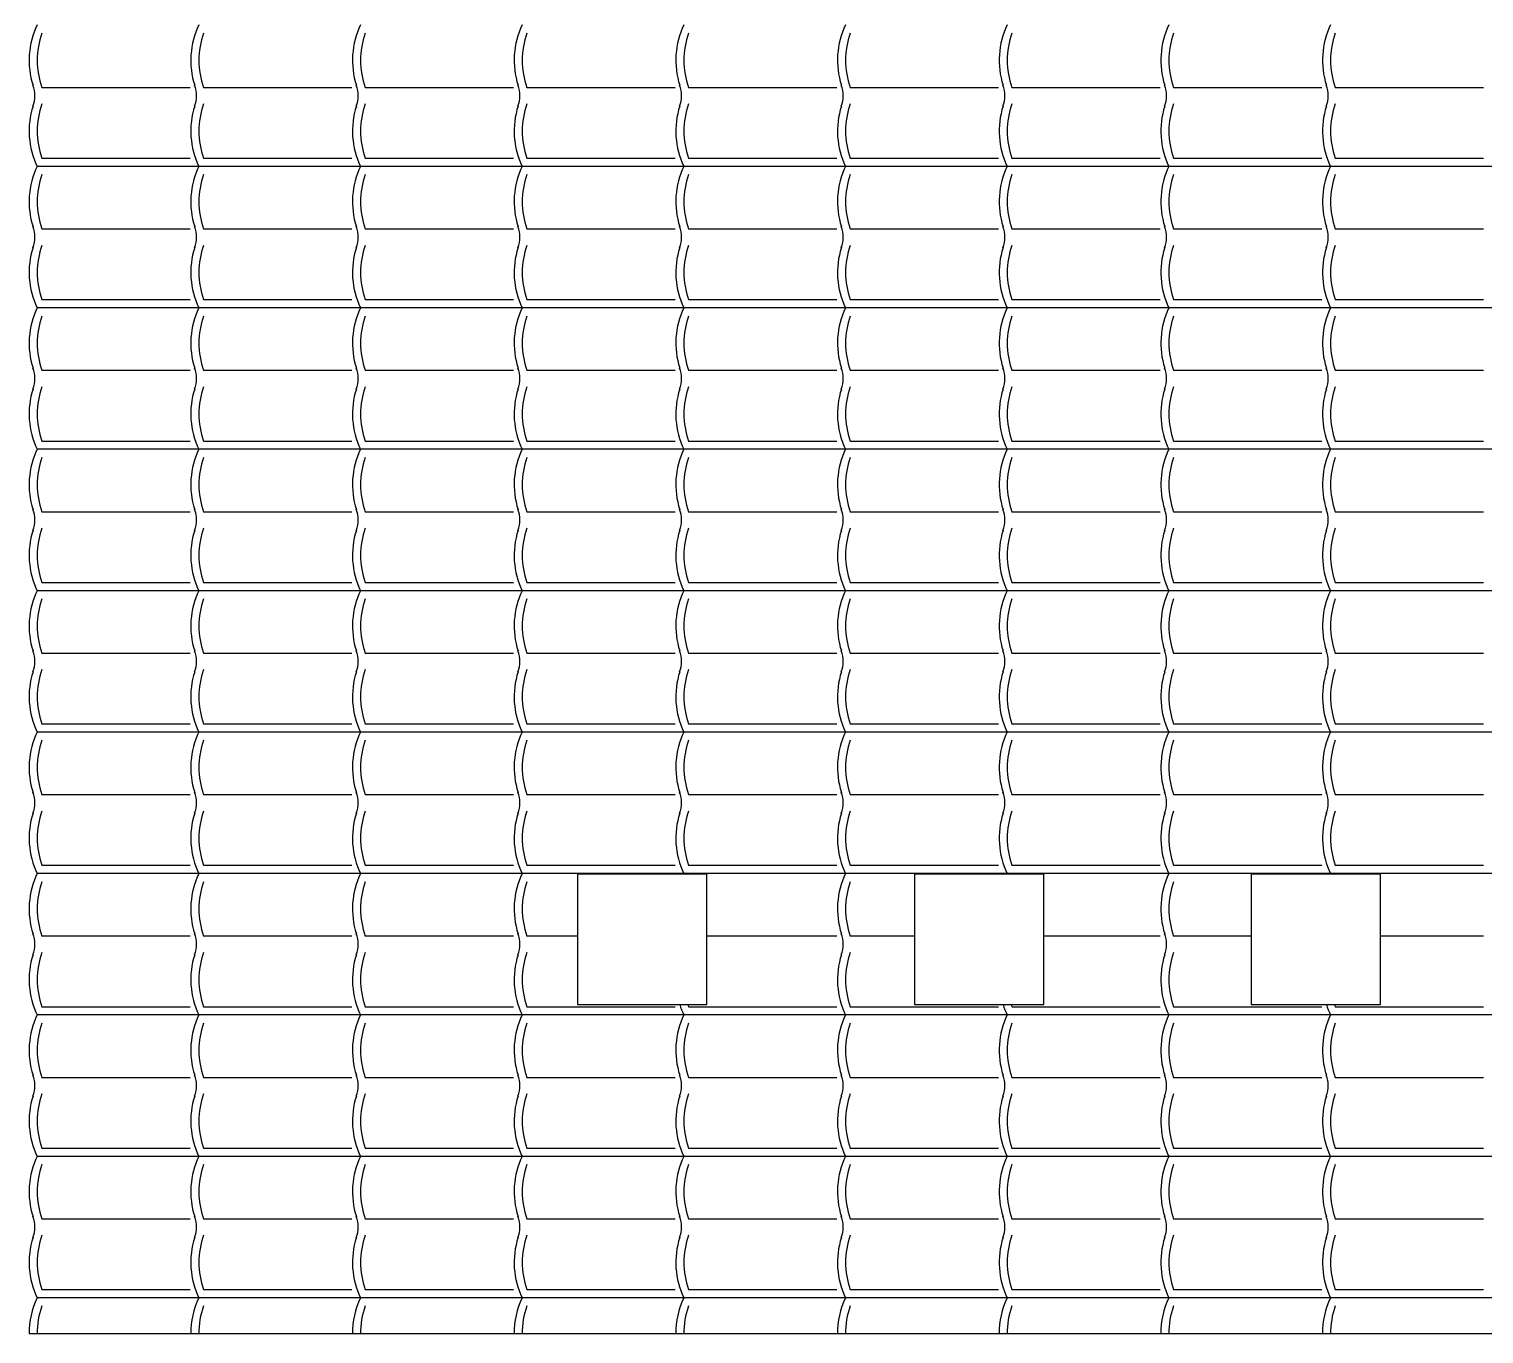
# Model space of a CAD drawing. Extents: x 110 to 239, y 112 to 239.
# Drawn here: x 109.92 to 145.92, y 111.68 to 143.97 of the extents above; entities that cross this region are included whole.
import ezdxf

# ---------------------------------------------------------------- set-up
doc = ezdxf.new("R2010")
doc.units = 0
doc.layers.get('0').update_dxf_attribs({"linetype": 'CONTINUOUS'})
doc.layers.add('ENGRAVE', color=4, linetype='CONTINUOUS')

msp = doc.modelspace()

# ---------------------------------------------------------------- linework, layer by layer
for p, q in [((126.696, 123.054), (123.496, 123.054)), ((123.496, 123.054), (123.496, 119.834)), ((126.696, 119.834), (126.696, 123.054)), ((135.029, 123.054), (131.829, 123.054)), ((131.829, 123.054), (131.829, 119.834)), ((135.029, 119.834), (135.029, 123.054)), ((143.362, 123.054), (140.162, 123.054)), ((140.162, 123.054), (140.162, 119.834)), ((143.362, 119.834), (143.362, 123.054)), ((123.496, 119.834), (126.696, 119.834)), ((131.829, 119.834), (135.029, 119.834)), ((140.162, 119.834), (143.362, 119.834)), ((174.124, 111.679), (109.924, 111.679))]:
    msp.add_line(p, q)
for centre, radius, start, end in [((111.938, 143.199), 2.014, 154.25, 197.8101), ((109.34, 142.324), 0.727, 339.1427, 20.8573), ((111.938, 141.449), 2.014, 162.1899, 205.75), ((111.938, 139.699), 2.014, 154.25, 197.8101), ((109.34, 138.824), 0.727, 339.1427, 20.8573), ((111.938, 137.949), 2.014, 162.1899, 205.75), ((111.938, 136.199), 2.014, 154.25, 197.8101), ((109.34, 135.324), 0.727, 339.1427, 20.8573), ((111.938, 134.449), 2.014, 162.1899, 205.75), ((111.938, 132.699), 2.014, 154.25, 197.8101), ((109.34, 131.824), 0.727, 339.1427, 20.8573), ((111.938, 130.949), 2.014, 162.1899, 205.75), ((111.938, 129.199), 2.014, 154.25, 197.8101), ((109.34, 128.324), 0.727, 339.1427, 20.8573), ((111.938, 127.449), 2.014, 162.1899, 205.75), ((111.938, 125.699), 2.014, 154.25, 197.8101), ((109.34, 124.824), 0.727, 339.1427, 20.8573), ((111.938, 123.949), 2.014, 162.1899, 205.75), ((111.938, 122.199), 2.014, 154.25, 197.8101), ((109.34, 121.324), 0.727, 339.1427, 20.8573), ((111.938, 120.449), 2.014, 162.1899, 205.75), ((111.938, 118.699), 2.014, 154.25, 197.8101), ((109.34, 117.824), 0.727, 339.1427, 20.8573), ((111.938, 116.949), 2.014, 162.1899, 205.75), ((111.938, 115.199), 2.014, 154.25, 197.8101), ((109.34, 114.324), 0.727, 339.1427, 20.8573), ((111.938, 113.449), 2.014, 162.1899, 205.75), ((111.938, 111.699), 2.014, 154.25, 180.569)]:
    msp.add_arc(centre, radius, start, end)
at = {"layer": 'ENGRAVE'}
for p, q in [((110.239, 142.528), (113.912, 142.528)), ((114.239, 142.528), (117.912, 142.528)), ((118.239, 142.528), (121.912, 142.528)), ((122.239, 142.528), (125.912, 142.528)), ((126.239, 142.528), (129.912, 142.528)), ((130.239, 142.528), (133.912, 142.528)), ((134.239, 142.528), (137.912, 142.528)), ((138.239, 142.528), (141.912, 142.528)), ((142.239, 142.528), (145.912, 142.528)), ((110.239, 140.778), (113.912, 140.778)), ((114.239, 140.778), (117.912, 140.778)), ((118.239, 140.778), (121.912, 140.778)), ((122.239, 140.778), (125.912, 140.778)), ((126.239, 140.778), (129.912, 140.778)), ((130.239, 140.778), (133.912, 140.778)), ((134.239, 140.778), (137.912, 140.778)), ((138.239, 140.778), (141.912, 140.778)), ((142.239, 140.778), (145.912, 140.778)), ((114.124, 140.574), (110.124, 140.574)), ((118.124, 140.574), (114.124, 140.574)), ((122.124, 140.574), (118.124, 140.574)), ((126.124, 140.574), (122.124, 140.574)), ((130.124, 140.574), (126.124, 140.574)), ((134.124, 140.574), (130.124, 140.574)), ((138.124, 140.574), (134.124, 140.574)), ((142.124, 140.574), (138.124, 140.574)), ((146.124, 140.574), (142.124, 140.574)), ((110.239, 139.028), (113.912, 139.028)), ((114.239, 139.028), (117.912, 139.028)), ((118.239, 139.028), (121.912, 139.028)), ((122.239, 139.028), (125.912, 139.028)), ((126.239, 139.028), (129.912, 139.028)), ((130.239, 139.028), (133.912, 139.028)), ((134.239, 139.028), (137.912, 139.028)), ((138.239, 139.028), (141.912, 139.028)), ((142.239, 139.028), (145.912, 139.028)), ((110.239, 137.278), (113.912, 137.278)), ((114.239, 137.278), (117.912, 137.278)), ((118.239, 137.278), (121.912, 137.278)), ((122.239, 137.278), (125.912, 137.278)), ((126.239, 137.278), (129.912, 137.278)), ((130.239, 137.278), (133.912, 137.278)), ((134.239, 137.278), (137.912, 137.278)), ((138.239, 137.278), (141.912, 137.278)), ((142.239, 137.278), (145.912, 137.278)), ((114.124, 137.074), (110.124, 137.074)), ((118.124, 137.074), (114.124, 137.074)), ((122.124, 137.074), (118.124, 137.074)), ((126.124, 137.074), (122.124, 137.074)), ((130.124, 137.074), (126.124, 137.074)), ((134.124, 137.074), (130.124, 137.074)), ((138.124, 137.074), (134.124, 137.074)), ((142.124, 137.074), (138.124, 137.074)), ((146.124, 137.074), (142.124, 137.074)), ((110.239, 135.528), (113.912, 135.528)), ((114.239, 135.528), (117.912, 135.528)), ((118.239, 135.528), (121.912, 135.528)), ((122.239, 135.528), (125.912, 135.528)), ((126.239, 135.528), (129.912, 135.528)), ((130.239, 135.528), (133.912, 135.528)), ((134.239, 135.528), (137.912, 135.528)), ((138.239, 135.528), (141.912, 135.528)), ((142.239, 135.528), (145.912, 135.528)), ((114.124, 133.574), (110.124, 133.574)), ((110.239, 133.778), (113.912, 133.778)), ((118.124, 133.574), (114.124, 133.574)), ((114.239, 133.778), (117.912, 133.778)), ((122.124, 133.574), (118.124, 133.574)), ((118.239, 133.778), (121.912, 133.778)), ((126.124, 133.574), (122.124, 133.574)), ((122.239, 133.778), (125.912, 133.778)), ((130.124, 133.574), (126.124, 133.574)), ((126.239, 133.778), (129.912, 133.778)), ((134.124, 133.574), (130.124, 133.574)), ((130.239, 133.778), (133.912, 133.778)), ((138.124, 133.574), (134.124, 133.574)), ((134.239, 133.778), (137.912, 133.778)), ((142.124, 133.574), (138.124, 133.574)), ((138.239, 133.778), (141.912, 133.778)), ((146.124, 133.574), (142.124, 133.574)), ((142.239, 133.778), (145.912, 133.778)), ((110.239, 132.028), (113.912, 132.028)), ((114.239, 132.028), (117.912, 132.028)), ((118.239, 132.028), (121.912, 132.028)), ((122.239, 132.028), (125.912, 132.028)), ((126.239, 132.028), (129.912, 132.028)), ((130.239, 132.028), (133.912, 132.028)), ((134.239, 132.028), (137.912, 132.028)), ((138.239, 132.028), (141.912, 132.028)), ((142.239, 132.028), (145.912, 132.028)), ((114.124, 130.074), (110.124, 130.074)), ((110.239, 130.278), (113.912, 130.278)), ((118.124, 130.074), (114.124, 130.074)), ((114.239, 130.278), (117.912, 130.278)), ((122.124, 130.074), (118.124, 130.074)), ((118.239, 130.278), (121.912, 130.278)), ((126.124, 130.074), (122.124, 130.074)), ((122.239, 130.278), (125.912, 130.278)), ((130.124, 130.074), (126.124, 130.074)), ((126.239, 130.278), (129.912, 130.278)), ((134.124, 130.074), (130.124, 130.074)), ((130.239, 130.278), (133.912, 130.278)), ((138.124, 130.074), (134.124, 130.074)), ((134.239, 130.278), (137.912, 130.278)), ((142.124, 130.074), (138.124, 130.074)), ((138.239, 130.278), (141.912, 130.278)), ((146.124, 130.074), (142.124, 130.074)), ((142.239, 130.278), (145.912, 130.278)), ((110.239, 128.528), (113.912, 128.528)), ((114.239, 128.528), (117.912, 128.528)), ((118.239, 128.528), (121.912, 128.528)), ((122.239, 128.528), (125.912, 128.528)), ((126.239, 128.528), (129.912, 128.528)), ((130.239, 128.528), (133.912, 128.528)), ((134.239, 128.528), (137.912, 128.528)), ((138.239, 128.528), (141.912, 128.528)), ((142.239, 128.528), (145.912, 128.528)), ((110.239, 126.778), (113.912, 126.778)), ((114.239, 126.778), (117.912, 126.778)), ((118.239, 126.778), (121.912, 126.778)), ((122.239, 126.778), (125.912, 126.778)), ((126.239, 126.778), (129.912, 126.778)), ((130.239, 126.778), (133.912, 126.778)), ((134.239, 126.778), (137.912, 126.778)), ((138.239, 126.778), (141.912, 126.778)), ((142.239, 126.778), (145.912, 126.778)), ((114.124, 126.574), (110.124, 126.574)), ((118.124, 126.574), (114.124, 126.574)), ((122.124, 126.574), (118.124, 126.574)), ((126.124, 126.574), (122.124, 126.574)), ((130.124, 126.574), (126.124, 126.574)), ((134.124, 126.574), (130.124, 126.574)), ((138.124, 126.574), (134.124, 126.574)), ((142.124, 126.574), (138.124, 126.574)), ((146.124, 126.574), (142.124, 126.574)), ((110.239, 125.028), (113.912, 125.028)), ((114.239, 125.028), (117.912, 125.028)), ((118.239, 125.028), (121.912, 125.028)), ((122.239, 125.028), (125.912, 125.028)), ((126.239, 125.028), (129.912, 125.028)), ((130.239, 125.028), (133.912, 125.028)), ((134.239, 125.028), (137.912, 125.028)), ((138.239, 125.028), (141.912, 125.028)), ((142.239, 125.028), (145.912, 125.028)), ((110.239, 123.278), (113.912, 123.278)), ((114.239, 123.278), (117.912, 123.278)), ((118.239, 123.278), (121.912, 123.278)), ((122.239, 123.278), (125.912, 123.278)), ((126.239, 123.278), (129.912, 123.278)), ((130.239, 123.278), (133.912, 123.278)), ((134.239, 123.278), (137.912, 123.278)), ((138.239, 123.278), (141.912, 123.278)), ((142.239, 123.278), (145.912, 123.278)), ((114.124, 123.074), (110.124, 123.074)), ((118.124, 123.074), (114.124, 123.074)), ((122.124, 123.074), (118.124, 123.074)), ((126.124, 123.074), (122.124, 123.074)), ((130.124, 123.074), (126.124, 123.074)), ((134.124, 123.074), (130.124, 123.074)), ((138.124, 123.074), (134.124, 123.074)), ((142.124, 123.074), (138.124, 123.074)), ((146.124, 123.074), (142.124, 123.074)), ((110.239, 121.528), (113.912, 121.528)), ((114.239, 121.528), (117.912, 121.528)), ((118.239, 121.528), (121.912, 121.528)), ((122.239, 121.528), (123.496, 121.528)), ((126.696, 121.528), (129.912, 121.528)), ((130.239, 121.528), (131.829, 121.528)), ((135.029, 121.528), (137.912, 121.528)), ((138.239, 121.528), (140.162, 121.528)), ((143.362, 121.528), (145.912, 121.528)), ((114.124, 119.574), (110.124, 119.574)), ((110.239, 119.778), (113.912, 119.778)), ((118.124, 119.574), (114.124, 119.574)), ((114.239, 119.778), (117.912, 119.778)), ((122.124, 119.574), (118.124, 119.574)), ((118.239, 119.778), (121.912, 119.778)), ((126.124, 119.574), (122.124, 119.574)), ((122.239, 119.778), (125.912, 119.778)), ((130.124, 119.574), (126.124, 119.574)), ((126.239, 119.778), (129.912, 119.778)), ((134.124, 119.574), (130.124, 119.574)), ((130.239, 119.778), (133.912, 119.778)), ((138.124, 119.574), (134.124, 119.574)), ((134.239, 119.778), (137.912, 119.778)), ((142.124, 119.574), (138.124, 119.574)), ((138.239, 119.778), (141.912, 119.778)), ((146.124, 119.574), (142.124, 119.574)), ((142.239, 119.778), (145.912, 119.778)), ((110.239, 118.028), (113.912, 118.028)), ((114.239, 118.028), (117.912, 118.028)), ((118.239, 118.028), (121.912, 118.028)), ((122.239, 118.028), (125.912, 118.028)), ((126.239, 118.028), (129.912, 118.028)), ((130.239, 118.028), (133.912, 118.028)), ((134.239, 118.028), (137.912, 118.028)), ((138.239, 118.028), (141.912, 118.028)), ((142.239, 118.028), (145.912, 118.028)), ((110.239, 116.278), (113.912, 116.278)), ((114.239, 116.278), (117.912, 116.278)), ((118.239, 116.278), (121.912, 116.278)), ((122.239, 116.278), (125.912, 116.278)), ((126.239, 116.278), (129.912, 116.278)), ((130.239, 116.278), (133.912, 116.278)), ((134.239, 116.278), (137.912, 116.278)), ((138.239, 116.278), (141.912, 116.278)), ((142.239, 116.278), (145.912, 116.278)), ((114.124, 116.074), (110.124, 116.074)), ((118.124, 116.074), (114.124, 116.074)), ((122.124, 116.074), (118.124, 116.074)), ((126.124, 116.074), (122.124, 116.074)), ((130.124, 116.074), (126.124, 116.074)), ((134.124, 116.074), (130.124, 116.074)), ((138.124, 116.074), (134.124, 116.074)), ((142.124, 116.074), (138.124, 116.074)), ((146.124, 116.074), (142.124, 116.074)), ((110.239, 114.528), (113.912, 114.528)), ((114.239, 114.528), (117.912, 114.528)), ((118.239, 114.528), (121.912, 114.528)), ((122.239, 114.528), (125.912, 114.528)), ((126.239, 114.528), (129.912, 114.528)), ((130.239, 114.528), (133.912, 114.528)), ((134.239, 114.528), (137.912, 114.528)), ((138.239, 114.528), (141.912, 114.528)), ((142.239, 114.528), (145.912, 114.528)), ((110.239, 112.778), (113.912, 112.778)), ((114.239, 112.778), (117.912, 112.778)), ((118.239, 112.778), (121.912, 112.778)), ((122.239, 112.778), (125.912, 112.778)), ((126.239, 112.778), (129.912, 112.778)), ((130.239, 112.778), (133.912, 112.778)), ((134.239, 112.778), (137.912, 112.778)), ((138.239, 112.778), (141.912, 112.778)), ((142.239, 112.778), (145.912, 112.778)), ((114.124, 112.574), (110.124, 112.574)), ((118.124, 112.574), (114.124, 112.574)), ((122.124, 112.574), (118.124, 112.574)), ((126.124, 112.574), (122.124, 112.574)), ((130.124, 112.574), (126.124, 112.574)), ((134.124, 112.574), (130.124, 112.574)), ((138.124, 112.574), (134.124, 112.574)), ((142.124, 112.574), (138.124, 112.574)), ((146.124, 112.574), (142.124, 112.574))]:
    msp.add_line(p, q, dxfattribs=at)
for centre, radius, start, end in [((115.938, 143.199), 2.014, 154.25, 197.8101), ((119.938, 143.199), 2.014, 154.25, 197.8101), ((123.938, 143.199), 2.014, 154.25, 197.8101), ((127.938, 143.199), 2.014, 154.25, 197.8101), ((131.938, 143.199), 2.014, 154.25, 197.8101), ((135.938, 143.199), 2.014, 154.25, 197.8101), ((139.938, 143.199), 2.014, 154.25, 197.8101), ((143.938, 143.199), 2.014, 154.25, 197.8101), ((112.138, 143.199), 2.014, 160.5202, 199.4798), ((116.138, 143.199), 2.014, 160.5202, 199.4798), ((120.138, 143.199), 2.014, 160.5202, 199.4798), ((124.138, 143.199), 2.014, 160.5202, 199.4798), ((128.138, 143.199), 2.014, 160.5202, 199.4798), ((132.138, 143.199), 2.014, 160.5202, 199.4798), ((136.138, 143.199), 2.014, 160.5202, 199.4798), ((140.138, 143.199), 2.014, 160.5202, 199.4798), ((144.138, 143.199), 2.014, 160.5202, 199.4798), ((113.34, 142.324), 0.727, 339.1427, 20.8573), ((117.34, 142.324), 0.727, 339.1427, 20.8573), ((121.34, 142.324), 0.727, 339.1427, 20.8573), ((125.34, 142.324), 0.727, 339.1427, 20.8573), ((129.34, 142.324), 0.727, 339.1427, 20.8573), ((133.34, 142.324), 0.727, 339.1427, 20.8573), ((137.34, 142.324), 0.727, 339.1427, 20.8573), ((141.34, 142.324), 0.727, 339.1427, 20.8573), ((112.138, 141.449), 2.014, 160.5202, 199.4798), ((115.938, 141.449), 2.014, 162.1899, 205.75), ((116.138, 141.449), 2.014, 160.5202, 199.4798), ((119.938, 141.449), 2.014, 162.1899, 205.75), ((120.138, 141.449), 2.014, 160.5202, 199.4798), ((123.938, 141.449), 2.014, 162.1899, 205.75), ((124.138, 141.449), 2.014, 160.5202, 199.4798), ((127.938, 141.449), 2.014, 162.1899, 205.75), ((128.138, 141.449), 2.014, 160.5202, 199.4798), ((131.938, 141.449), 2.014, 162.1899, 205.75), ((132.138, 141.449), 2.014, 160.5202, 199.4798), ((135.938, 141.449), 2.014, 162.1899, 205.75), ((136.138, 141.449), 2.014, 160.5202, 199.4798), ((139.938, 141.449), 2.014, 162.1899, 205.75), ((140.138, 141.449), 2.014, 160.5202, 199.4798), ((143.938, 141.449), 2.014, 162.1899, 205.75), ((144.138, 141.449), 2.014, 160.5202, 199.4798), ((115.938, 139.699), 2.014, 154.25, 197.8101), ((119.938, 139.699), 2.014, 154.25, 197.8101), ((123.938, 139.699), 2.014, 154.25, 197.8101), ((127.938, 139.699), 2.014, 154.25, 197.8101), ((131.938, 139.699), 2.014, 154.25, 197.8101), ((135.938, 139.699), 2.014, 154.25, 197.8101), ((139.938, 139.699), 2.014, 154.25, 197.8101), ((143.938, 139.699), 2.014, 154.25, 197.8101), ((112.138, 139.699), 2.014, 160.5202, 199.4798), ((116.138, 139.699), 2.014, 160.5202, 199.4798), ((120.138, 139.699), 2.014, 160.5202, 199.4798), ((124.138, 139.699), 2.014, 160.5202, 199.4798), ((128.138, 139.699), 2.014, 160.5202, 199.4798), ((132.138, 139.699), 2.014, 160.5202, 199.4798), ((136.138, 139.699), 2.014, 160.5202, 199.4798), ((140.138, 139.699), 2.014, 160.5202, 199.4798), ((144.138, 139.699), 2.014, 160.5202, 199.4798), ((113.34, 138.824), 0.727, 339.1427, 20.8573), ((117.34, 138.824), 0.727, 339.1427, 20.8573), ((121.34, 138.824), 0.727, 339.1427, 20.8573), ((125.34, 138.824), 0.727, 339.1427, 20.8573), ((129.34, 138.824), 0.727, 339.1427, 20.8573), ((133.34, 138.824), 0.727, 339.1427, 20.8573), ((137.34, 138.824), 0.727, 339.1427, 20.8573), ((141.34, 138.824), 0.727, 339.1427, 20.8573), ((112.138, 137.949), 2.014, 160.5202, 199.4798), ((116.138, 137.949), 2.014, 160.5202, 199.4798), ((120.138, 137.949), 2.014, 160.5202, 199.4798), ((124.138, 137.949), 2.014, 160.5202, 199.4798), ((128.138, 137.949), 2.014, 160.5202, 199.4798), ((132.138, 137.949), 2.014, 160.5202, 199.4798), ((136.138, 137.949), 2.014, 160.5202, 199.4798), ((140.138, 137.949), 2.014, 160.5202, 199.4798), ((144.138, 137.949), 2.014, 160.5202, 199.4798), ((115.938, 137.949), 2.014, 162.1899, 205.75), ((119.938, 137.949), 2.014, 162.1899, 205.75), ((123.938, 137.949), 2.014, 162.1899, 205.75), ((127.938, 137.949), 2.014, 162.1899, 205.75), ((131.938, 137.949), 2.014, 162.1899, 205.75), ((135.938, 137.949), 2.014, 162.1899, 205.75), ((139.938, 137.949), 2.014, 162.1899, 205.75), ((143.938, 137.949), 2.014, 162.1899, 205.75), ((112.138, 136.199), 2.014, 160.5202, 199.4798), ((115.938, 136.199), 2.014, 154.25, 197.8101), ((116.138, 136.199), 2.014, 160.5202, 199.4798), ((119.938, 136.199), 2.014, 154.25, 197.8101), ((120.138, 136.199), 2.014, 160.5202, 199.4798), ((123.938, 136.199), 2.014, 154.25, 197.8101), ((124.138, 136.199), 2.014, 160.5202, 199.4798), ((127.938, 136.199), 2.014, 154.25, 197.8101), ((128.138, 136.199), 2.014, 160.5202, 199.4798), ((131.938, 136.199), 2.014, 154.25, 197.8101), ((132.138, 136.199), 2.014, 160.5202, 199.4798), ((135.938, 136.199), 2.014, 154.25, 197.8101), ((136.138, 136.199), 2.014, 160.5202, 199.4798), ((139.938, 136.199), 2.014, 154.25, 197.8101), ((140.138, 136.199), 2.014, 160.5202, 199.4798), ((143.938, 136.199), 2.014, 154.25, 197.8101), ((144.138, 136.199), 2.014, 160.5202, 199.4798), ((113.34, 135.324), 0.727, 339.1427, 20.8573), ((117.34, 135.324), 0.727, 339.1427, 20.8573), ((121.34, 135.324), 0.727, 339.1427, 20.8573), ((125.34, 135.324), 0.727, 339.1427, 20.8573), ((129.34, 135.324), 0.727, 339.1427, 20.8573), ((133.34, 135.324), 0.727, 339.1427, 20.8573), ((137.34, 135.324), 0.727, 339.1427, 20.8573), ((141.34, 135.324), 0.727, 339.1427, 20.8573), ((112.138, 134.449), 2.014, 160.5202, 199.4798), ((115.938, 134.449), 2.014, 162.1899, 205.75), ((116.138, 134.449), 2.014, 160.5202, 199.4798), ((119.938, 134.449), 2.014, 162.1899, 205.75), ((120.138, 134.449), 2.014, 160.5202, 199.4798), ((123.938, 134.449), 2.014, 162.1899, 205.75), ((124.138, 134.449), 2.014, 160.5202, 199.4798), ((127.938, 134.449), 2.014, 162.1899, 205.75), ((128.138, 134.449), 2.014, 160.5202, 199.4798), ((131.938, 134.449), 2.014, 162.1899, 205.75), ((132.138, 134.449), 2.014, 160.5202, 199.4798), ((135.938, 134.449), 2.014, 162.1899, 205.75), ((136.138, 134.449), 2.014, 160.5202, 199.4798), ((139.938, 134.449), 2.014, 162.1899, 205.75), ((140.138, 134.449), 2.014, 160.5202, 199.4798), ((143.938, 134.449), 2.014, 162.1899, 205.75), ((144.138, 134.449), 2.014, 160.5202, 199.4798), ((115.938, 132.699), 2.014, 154.25, 197.8101), ((119.938, 132.699), 2.014, 154.25, 197.8101), ((123.938, 132.699), 2.014, 154.25, 197.8101), ((127.938, 132.699), 2.014, 154.25, 197.8101), ((131.938, 132.699), 2.014, 154.25, 197.8101), ((135.938, 132.699), 2.014, 154.25, 197.8101), ((139.938, 132.699), 2.014, 154.25, 197.8101), ((143.938, 132.699), 2.014, 154.25, 197.8101), ((112.138, 132.699), 2.014, 160.5202, 199.4798), ((116.138, 132.699), 2.014, 160.5202, 199.4798), ((120.138, 132.699), 2.014, 160.5202, 199.4798), ((124.138, 132.699), 2.014, 160.5202, 199.4798), ((128.138, 132.699), 2.014, 160.5202, 199.4798), ((132.138, 132.699), 2.014, 160.5202, 199.4798), ((136.138, 132.699), 2.014, 160.5202, 199.4798), ((140.138, 132.699), 2.014, 160.5202, 199.4798), ((144.138, 132.699), 2.014, 160.5202, 199.4798), ((113.34, 131.824), 0.727, 339.1427, 20.8573), ((117.34, 131.824), 0.727, 339.1427, 20.8573), ((121.34, 131.824), 0.727, 339.1427, 20.8573), ((125.34, 131.824), 0.727, 339.1427, 20.8573), ((129.34, 131.824), 0.727, 339.1427, 20.8573), ((133.34, 131.824), 0.727, 339.1427, 20.8573), ((137.34, 131.824), 0.727, 339.1427, 20.8573), ((141.34, 131.824), 0.727, 339.1427, 20.8573), ((112.138, 130.949), 2.014, 160.5202, 199.4798), ((115.938, 130.949), 2.014, 162.1899, 205.75), ((116.138, 130.949), 2.014, 160.5202, 199.4798), ((119.938, 130.949), 2.014, 162.1899, 205.75), ((120.138, 130.949), 2.014, 160.5202, 199.4798), ((123.938, 130.949), 2.014, 162.1899, 205.75), ((124.138, 130.949), 2.014, 160.5202, 199.4798), ((127.938, 130.949), 2.014, 162.1899, 205.75), ((128.138, 130.949), 2.014, 160.5202, 199.4798), ((131.938, 130.949), 2.014, 162.1899, 205.75), ((132.138, 130.949), 2.014, 160.5202, 199.4798), ((135.938, 130.949), 2.014, 162.1899, 205.75), ((136.138, 130.949), 2.014, 160.5202, 199.4798), ((139.938, 130.949), 2.014, 162.1899, 205.75), ((140.138, 130.949), 2.014, 160.5202, 199.4798), ((143.938, 130.949), 2.014, 162.1899, 205.75), ((144.138, 130.949), 2.014, 160.5202, 199.4798), ((115.938, 129.199), 2.014, 154.25, 197.8101), ((119.938, 129.199), 2.014, 154.25, 197.8101), ((123.938, 129.199), 2.014, 154.25, 197.8101), ((127.938, 129.199), 2.014, 154.25, 197.8101), ((131.938, 129.199), 2.014, 154.25, 197.8101), ((135.938, 129.199), 2.014, 154.25, 197.8101), ((139.938, 129.199), 2.014, 154.25, 197.8101), ((143.938, 129.199), 2.014, 154.25, 197.8101), ((112.138, 129.199), 2.014, 160.5202, 199.4798), ((116.138, 129.199), 2.014, 160.5202, 199.4798), ((120.138, 129.199), 2.014, 160.5202, 199.4798), ((124.138, 129.199), 2.014, 160.5202, 199.4798), ((128.138, 129.199), 2.014, 160.5202, 199.4798), ((132.138, 129.199), 2.014, 160.5202, 199.4798), ((136.138, 129.199), 2.014, 160.5202, 199.4798), ((140.138, 129.199), 2.014, 160.5202, 199.4798), ((144.138, 129.199), 2.014, 160.5202, 199.4798), ((113.34, 128.324), 0.727, 339.1427, 20.8573), ((117.34, 128.324), 0.727, 339.1427, 20.8573), ((121.34, 128.324), 0.727, 339.1427, 20.8573), ((125.34, 128.324), 0.727, 339.1427, 20.8573), ((129.34, 128.324), 0.727, 339.1427, 20.8573), ((133.34, 128.324), 0.727, 339.1427, 20.8573), ((137.34, 128.324), 0.727, 339.1427, 20.8573), ((141.34, 128.324), 0.727, 339.1427, 20.8573), ((112.138, 127.449), 2.014, 160.5202, 199.4798), ((115.938, 127.449), 2.014, 162.1899, 205.75), ((116.138, 127.449), 2.014, 160.5202, 199.4798), ((119.938, 127.449), 2.014, 162.1899, 205.75), ((120.138, 127.449), 2.014, 160.5202, 199.4798), ((123.938, 127.449), 2.014, 162.1899, 205.75), ((124.138, 127.449), 2.014, 160.5202, 199.4798), ((127.938, 127.449), 2.014, 162.1899, 205.75), ((128.138, 127.449), 2.014, 160.5202, 199.4798), ((131.938, 127.449), 2.014, 162.1899, 205.75), ((132.138, 127.449), 2.014, 160.5202, 199.4798), ((135.938, 127.449), 2.014, 162.1899, 205.75), ((136.138, 127.449), 2.014, 160.5202, 199.4798), ((139.938, 127.449), 2.014, 162.1899, 205.75), ((140.138, 127.449), 2.014, 160.5202, 199.4798), ((143.938, 127.449), 2.014, 162.1899, 205.75), ((144.138, 127.449), 2.014, 160.5202, 199.4798), ((112.138, 125.699), 2.014, 160.5202, 199.4798), ((115.938, 125.699), 2.014, 154.25, 197.8101), ((116.138, 125.699), 2.014, 160.5202, 199.4798), ((119.938, 125.699), 2.014, 154.25, 197.8101), ((120.138, 125.699), 2.014, 160.5202, 199.4798), ((123.938, 125.699), 2.014, 154.25, 197.8101), ((124.138, 125.699), 2.014, 160.5202, 199.4798), ((127.938, 125.699), 2.014, 154.25, 197.8101), ((128.138, 125.699), 2.014, 160.5202, 199.4798), ((131.938, 125.699), 2.014, 154.25, 197.8101), ((132.138, 125.699), 2.014, 160.5202, 199.4798), ((135.938, 125.699), 2.014, 154.25, 197.8101), ((136.138, 125.699), 2.014, 160.5202, 199.4798), ((139.938, 125.699), 2.014, 154.25, 197.8101), ((140.138, 125.699), 2.014, 160.5202, 199.4798), ((143.938, 125.699), 2.014, 154.25, 197.8101), ((144.138, 125.699), 2.014, 160.5202, 199.4798), ((113.34, 124.824), 0.727, 339.1427, 20.8573), ((117.34, 124.824), 0.727, 339.1427, 20.8573), ((121.34, 124.824), 0.727, 339.1427, 20.8573), ((125.34, 124.824), 0.727, 339.1427, 20.8573), ((129.34, 124.824), 0.727, 339.1427, 20.8573), ((133.34, 124.824), 0.727, 339.1427, 20.8573), ((137.34, 124.824), 0.727, 339.1427, 20.8573), ((141.34, 124.824), 0.727, 339.1427, 20.8573), ((112.138, 123.949), 2.014, 160.5202, 199.4798), ((115.938, 123.949), 2.014, 162.1899, 205.75), ((116.138, 123.949), 2.014, 160.5202, 199.4798), ((119.938, 123.949), 2.014, 162.1899, 205.75), ((120.138, 123.949), 2.014, 160.5202, 199.4798), ((123.938, 123.949), 2.014, 162.1899, 205.75), ((124.138, 123.949), 2.014, 160.5202, 199.4798), ((127.938, 123.949), 2.014, 162.1899, 205.75), ((128.138, 123.949), 2.014, 160.5202, 199.4798), ((131.938, 123.949), 2.014, 162.1899, 205.75), ((132.138, 123.949), 2.014, 160.5202, 199.4798), ((135.938, 123.949), 2.014, 162.1899, 205.75), ((136.138, 123.949), 2.014, 160.5202, 199.4798), ((139.938, 123.949), 2.014, 162.1899, 205.75), ((140.138, 123.949), 2.014, 160.5202, 199.4798), ((143.938, 123.949), 2.014, 162.1899, 205.75), ((144.138, 123.949), 2.014, 160.5202, 199.4798), ((112.138, 122.199), 2.014, 160.5202, 199.4798), ((115.938, 122.199), 2.014, 154.25, 197.8101), ((116.138, 122.199), 2.014, 160.5202, 199.4798), ((119.938, 122.199), 2.014, 154.25, 197.8101), ((120.138, 122.199), 2.014, 160.5202, 199.4798), ((123.938, 122.199), 2.014, 154.25, 197.8101), ((124.138, 122.199), 2.014, 160.5202, 199.4798), ((127.938, 122.199), 2.014, 154.25, 154.88), ((131.938, 122.199), 2.014, 154.25, 197.8101), ((132.138, 122.199), 2.014, 160.5202, 199.4798), ((135.938, 122.199), 2.014, 154.25, 154.88), ((139.938, 122.199), 2.014, 154.25, 197.8101), ((140.138, 122.199), 2.014, 160.5202, 199.4798), ((143.938, 122.199), 2.014, 154.25, 154.88), ((113.34, 121.324), 0.727, 339.1427, 20.8573), ((117.34, 121.324), 0.727, 339.1427, 20.8573), ((121.34, 121.324), 0.727, 339.1427, 20.8573), ((129.34, 121.324), 0.727, 339.1427, 20.8573), ((137.34, 121.324), 0.727, 339.1427, 20.8573), ((112.138, 120.449), 2.014, 160.5202, 199.4798), ((115.938, 120.449), 2.014, 162.1899, 205.75), ((116.138, 120.449), 2.014, 160.5202, 199.4798), ((119.938, 120.449), 2.014, 162.1899, 205.75), ((120.138, 120.449), 2.014, 160.5202, 199.4798), ((123.938, 120.449), 2.014, 162.1899, 205.75), ((124.138, 120.449), 2.014, 160.5202, 199.4798), ((131.938, 120.449), 2.014, 162.1899, 205.75), ((132.138, 120.449), 2.014, 160.5202, 199.4798), ((139.938, 120.449), 2.014, 162.1899, 205.75), ((140.138, 120.449), 2.014, 160.5202, 199.4798), ((115.938, 118.699), 2.014, 154.25, 197.8101), ((119.938, 118.699), 2.014, 154.25, 197.8101), ((123.938, 118.699), 2.014, 154.25, 197.8101), ((127.938, 118.699), 2.014, 154.25, 197.8101), ((127.938, 120.449), 2.014, 197.7794, 205.75), ((128.138, 120.449), 2.014, 197.7794, 199.4798), ((131.938, 118.699), 2.014, 154.25, 197.8101), ((135.938, 118.699), 2.014, 154.25, 197.8101), ((135.938, 120.449), 2.014, 197.7794, 205.75), ((136.138, 120.449), 2.014, 197.7794, 199.4798), ((139.938, 118.699), 2.014, 154.25, 197.8101), ((143.938, 118.699), 2.014, 154.25, 197.8101), ((143.938, 120.449), 2.014, 197.7794, 205.75), ((144.138, 120.449), 2.014, 197.7794, 199.4798), ((112.138, 118.699), 2.014, 160.5202, 199.4798), ((116.138, 118.699), 2.014, 160.5202, 199.4798), ((120.138, 118.699), 2.014, 160.5202, 199.4798), ((124.138, 118.699), 2.014, 160.5202, 199.4798), ((128.138, 118.699), 2.014, 160.5202, 199.4798), ((132.138, 118.699), 2.014, 160.5202, 199.4798), ((136.138, 118.699), 2.014, 160.5202, 199.4798), ((140.138, 118.699), 2.014, 160.5202, 199.4798), ((144.138, 118.699), 2.014, 160.5202, 199.4798), ((113.34, 117.824), 0.727, 339.1427, 20.8573), ((117.34, 117.824), 0.727, 339.1427, 20.8573), ((121.34, 117.824), 0.727, 339.1427, 20.8573), ((125.34, 117.824), 0.727, 339.1427, 20.8573), ((129.34, 117.824), 0.727, 339.1427, 20.8573), ((133.34, 117.824), 0.727, 339.1427, 20.8573), ((137.34, 117.824), 0.727, 339.1427, 20.8573), ((141.34, 117.824), 0.727, 339.1427, 20.8573), ((112.138, 116.949), 2.014, 160.5202, 199.4798), ((115.938, 116.949), 2.014, 162.1899, 205.75), ((116.138, 116.949), 2.014, 160.5202, 199.4798), ((119.938, 116.949), 2.014, 162.1899, 205.75), ((120.138, 116.949), 2.014, 160.5202, 199.4798), ((123.938, 116.949), 2.014, 162.1899, 205.75), ((124.138, 116.949), 2.014, 160.5202, 199.4798), ((127.938, 116.949), 2.014, 162.1899, 205.75), ((128.138, 116.949), 2.014, 160.5202, 199.4798), ((131.938, 116.949), 2.014, 162.1899, 205.75), ((132.138, 116.949), 2.014, 160.5202, 199.4798), ((135.938, 116.949), 2.014, 162.1899, 205.75), ((136.138, 116.949), 2.014, 160.5202, 199.4798), ((139.938, 116.949), 2.014, 162.1899, 205.75), ((140.138, 116.949), 2.014, 160.5202, 199.4798), ((143.938, 116.949), 2.014, 162.1899, 205.75), ((144.138, 116.949), 2.014, 160.5202, 199.4798), ((115.938, 115.199), 2.014, 154.25, 197.8101), ((119.938, 115.199), 2.014, 154.25, 197.8101), ((123.938, 115.199), 2.014, 154.25, 197.8101), ((127.938, 115.199), 2.014, 154.25, 197.8101), ((131.938, 115.199), 2.014, 154.25, 197.8101), ((135.938, 115.199), 2.014, 154.25, 197.8101), ((139.938, 115.199), 2.014, 154.25, 197.8101), ((143.938, 115.199), 2.014, 154.25, 197.8101), ((112.138, 115.199), 2.014, 160.5202, 199.4798), ((116.138, 115.199), 2.014, 160.5202, 199.4798), ((120.138, 115.199), 2.014, 160.5202, 199.4798), ((124.138, 115.199), 2.014, 160.5202, 199.4798), ((128.138, 115.199), 2.014, 160.5202, 199.4798), ((132.138, 115.199), 2.014, 160.5202, 199.4798), ((136.138, 115.199), 2.014, 160.5202, 199.4798), ((140.138, 115.199), 2.014, 160.5202, 199.4798), ((144.138, 115.199), 2.014, 160.5202, 199.4798), ((113.34, 114.324), 0.727, 339.1427, 20.8573), ((117.34, 114.324), 0.727, 339.1427, 20.8573), ((121.34, 114.324), 0.727, 339.1427, 20.8573), ((125.34, 114.324), 0.727, 339.1427, 20.8573), ((129.34, 114.324), 0.727, 339.1427, 20.8573), ((133.34, 114.324), 0.727, 339.1427, 20.8573), ((137.34, 114.324), 0.727, 339.1427, 20.8573), ((141.34, 114.324), 0.727, 339.1427, 20.8573), ((112.138, 113.449), 2.014, 160.5202, 199.4798), ((116.138, 113.449), 2.014, 160.5202, 199.4798), ((120.138, 113.449), 2.014, 160.5202, 199.4798), ((124.138, 113.449), 2.014, 160.5202, 199.4798), ((128.138, 113.449), 2.014, 160.5202, 199.4798), ((132.138, 113.449), 2.014, 160.5202, 199.4798), ((136.138, 113.449), 2.014, 160.5202, 199.4798), ((140.138, 113.449), 2.014, 160.5202, 199.4798), ((144.138, 113.449), 2.014, 160.5202, 199.4798), ((115.938, 113.449), 2.014, 162.1899, 205.75), ((119.938, 113.449), 2.014, 162.1899, 205.75), ((123.938, 113.449), 2.014, 162.1899, 205.75), ((127.938, 113.449), 2.014, 162.1899, 205.75), ((131.938, 113.449), 2.014, 162.1899, 205.75), ((135.938, 113.449), 2.014, 162.1899, 205.75), ((139.938, 113.449), 2.014, 162.1899, 205.75), ((143.938, 113.449), 2.014, 162.1899, 205.75), ((112.138, 111.699), 2.014, 160.5202, 180.569), ((115.938, 111.699), 2.014, 154.25, 180.569), ((116.138, 111.699), 2.014, 160.5202, 180.569), ((119.938, 111.699), 2.014, 154.25, 180.569), ((120.138, 111.699), 2.014, 160.5202, 180.569), ((123.938, 111.699), 2.014, 154.25, 180.569), ((124.138, 111.699), 2.014, 160.5202, 180.569), ((127.938, 111.699), 2.014, 154.25, 180.569), ((128.138, 111.699), 2.014, 160.5202, 180.569), ((131.938, 111.699), 2.014, 154.25, 180.569), ((132.138, 111.699), 2.014, 160.5202, 180.569), ((135.938, 111.699), 2.014, 154.25, 180.569), ((136.138, 111.699), 2.014, 160.5202, 180.569), ((139.938, 111.699), 2.014, 154.25, 180.569), ((140.138, 111.699), 2.014, 160.5202, 180.569), ((143.938, 111.699), 2.014, 154.25, 180.569), ((144.138, 111.699), 2.014, 160.5202, 180.569)]:
    msp.add_arc(centre, radius, start, end, dxfattribs=at)

doc.saveas('drawing.dxf')
